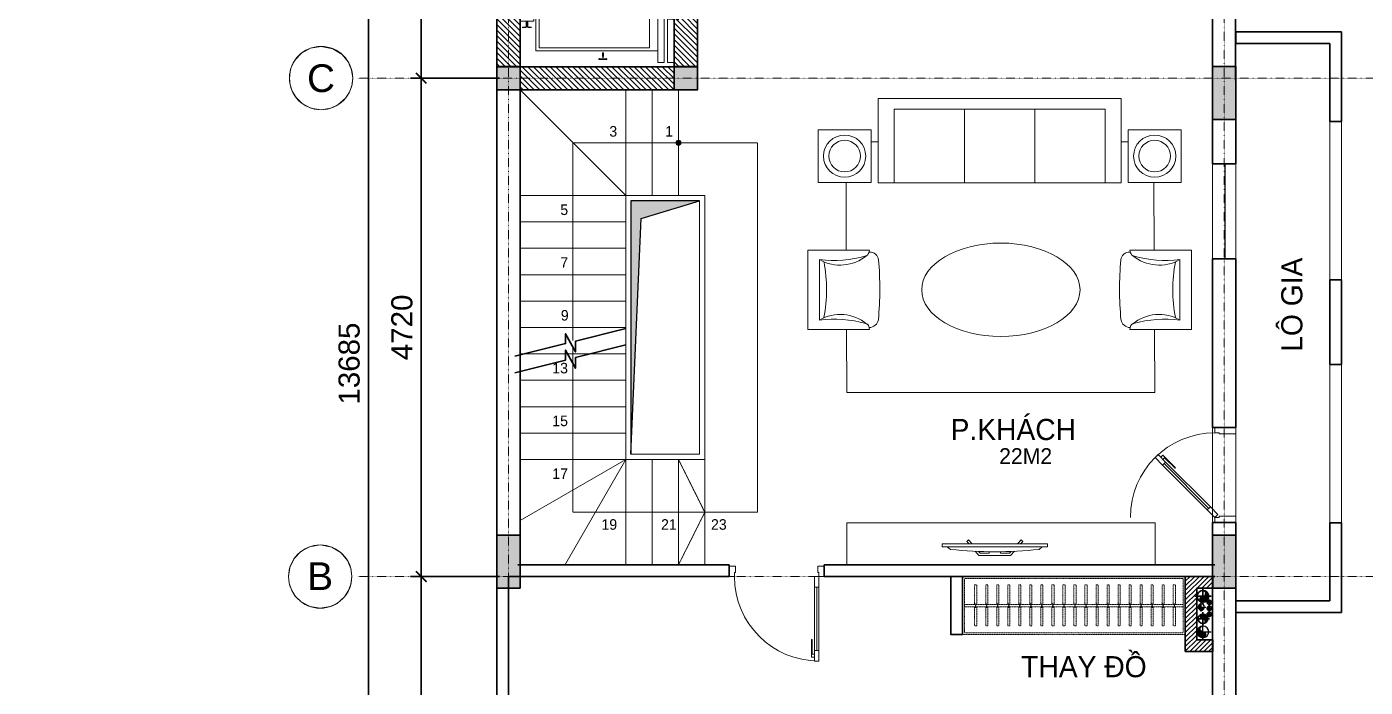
# Model space of a CAD drawing. Header units: millimetres. Extents: x -127141 to 682685, y -1234500 to 49778.
# Drawn here: x 241244 to 253923, y -274408 to -268152 of the extents above; entities that cross this region are included whole.
import ezdxf
from ezdxf.enums import TextEntityAlignment as Align

# ---------------------------------------------------------------- set-up
doc = ezdxf.new("R2010")
doc.units = ezdxf.units.MM
doc.header["$MEASUREMENT"] = 0
doc.set_wipeout_variables(frame=1)
for name, pattern in [('$AUDIT_BAD_LTYPE2', [0]), ('CENTER2', [1.125, 0.75, -0.125, 0.125, -0.125]), ('CONTINOUS', [0]), ('DASHDOT', [1, 0.5, -0.25, 0, -0.25]), ('DIVIDEX22', [1.25, 0.625, -0.25, 0, -0.125, 0, -0.25]), ('HIDDEN2', [0.1875, 0.125, -0.0625]), ('PHANTOM2', [1.25, 0.625, -0.125, 0.125, -0.125, 0.125, -0.125]), ('PHANTOM3', [1.5, 0.625, -0.125, 0.125, -0.125, 0.125, -0.125, 0.125, -0.125]), ('X-5M-G-MB PHONGNGU$0$HIDDEN2', [0.1875, 0.125, -0.0625])]:
    doc.linetypes.add(name, pattern=pattern)
for name, color, linetype, lineweight in [('-CONCRETE', 1, 'Continuous', 35), ('-DOOR', 137, 'Continuous', 9), ('-FURNITURE', 46, 'Continuous', 9), ('-HATCH', 8, 'Continuous', 5), ('-KH', 143, 'Continuous', 13), ('-LINE1', 7, 'Continuous', 18), ('-LINE2', 252, 'Continuous', 9), ('-TEXT', 7, 'Continuous', 15), ('-WALL', 4, 'Continuous', 35), ('A-COT VACH', 2, 'Continuous', 35), ('A-DIM', 251, 'Continuous', 15), ('A-HATCH', 251, 'Continuous', 5), ('A-KY HIEU', 34, 'Continuous', 20), ('A-NET THAY', 125, 'Continuous', 18), ('A-TRUC', 251, 'DASHDOT', 5), ('A-TUONG', 7, 'Continuous', 35), ('N1.1-CN', 4, 'CONTINOUS', 35), ('N1.3-TN', 6, 'CENTER2', 35), ('N1.4-TP', 4, 'PHANTOM2', 35), ('N1.5-TH', 2, 'PHANTOM3', 30), ('N1.6-NM', 3, 'DIVIDEX22', 30), ('N4--1-OTHER1', 143, 'CONTINOUS', 15), ('N4-OTHER1', 143, 'CONTINOUS', 15), ('TEXT25', 2, 'Continuous', 13)]:
    doc.layers.add(name, color=color, linetype=linetype, lineweight=lineweight)
doc.layers.add('12. NET DIM', color=252, linetype='Continuous')
doc.layers.add('LUOI GIONG', color=160, linetype='Continuous', plot=False)
doc.styles.add('A1-arial', font='arial.ttf', dxfattribs={"width": 0.8})
doc.styles.get("Standard").update_dxf_attribs({"font": 'arial.ttf'})
doc.styles.add('SVN_AVO_thuong', font='')
doc.styles.add('T1', font='', dxfattribs={"height": 200})
doc.styles.add('vnavanth', font='', dxfattribs={"width": 0.8})
doc.styles.get('SVN_AVO_thuong').set_extended_font_data('SVN-Avo')
doc.styles.get('T1').set_extended_font_data('VNgeometric Light')
doc.styles.get('vnavanth').set_extended_font_data('.VnAvantH')
doc.dimstyles.new('DIM_LAYOUT A2-A3', dxfattribs={"dimscale": 0, "dimtxt": 2, "dimasz": 1, "dimexe": 1, "dimexo": 0, "dimgap": 0.8, "dimtad": 1, "dimdec": 0, "dimlfac": -1, "dimzin": 0, "dimdsep": 46, "dimtxsty": 'Standard', "dimblk": 'ARCHTICK', "dimcen": 1, "dimdle": 1, "dimclrd": 256, "dimclre": 256, "dimclrt": 7, "dimadec": 0, "dimazin": 0, "dimtfac": 1, "dimtdec": 0, "dimtix": 1, "dimtofl": 0, "dimtmove": 2, "dimatfit": 3, "dimldrblk": 'ARCHTICK', "dimfxl": 1, "dimtfill": 1, "dimtolj": 1, "dimtzin": 0, "dimarcsym": 0})

# ---------------------------------------------------------------- blocks, each defined once
blk = doc.blocks.new('*U1321')
at = {"linetype": 'X-5M-G-MB PHONGNGU$0$HIDDEN2'}
for points in [[(0, 600), (0, 0), (2300, 0), (2300, 600)], [(2280, 580), (2280, 20), (20, 20), (20, 580)], [(2280, 287), (2280, 313), (20, 313), (20, 287)], [(114, 319), (109, 319), (109, 280), (114, 280)], [(228, 319), (223, 319), (223, 280), (228, 280)], [(342, 319), (337, 319), (337, 280), (342, 280)], [(456, 319), (451, 319), (451, 280), (456, 280)], [(570, 319), (565, 319), (565, 280), (570, 280)], [(684, 319), (679, 319), (679, 280), (684, 280)], [(798, 319), (793, 319), (793, 280), (798, 280)], [(912, 319), (907, 319), (907, 280), (912, 280)], [(1026, 319), (1021, 319), (1021, 280), (1026, 280)], [(1140, 319), (1135, 319), (1135, 280), (1140, 280)], [(1254, 319), (1249, 319), (1249, 280), (1254, 280)], [(1368, 319), (1363, 319), (1363, 280), (1368, 280)], [(1482, 319), (1477, 319), (1477, 280), (1482, 280)], [(1596, 319), (1591, 319), (1591, 280), (1596, 280)], [(1710, 319), (1705, 319), (1705, 280), (1710, 280)], [(1824, 319), (1819, 319), (1819, 280), (1824, 280)], [(1938, 319), (1933, 319), (1933, 280), (1938, 280)], [(2052, 319), (2047, 319), (2047, 280), (2052, 280)], [(2166, 319), (2161, 319), (2161, 280), (2166, 280)]]:
    blk.add_lwpolyline(points, close=True, dxfattribs=at)
for points in [[(122, 313), (122, 515), (100, 515), (100, 313)], [(236, 313), (236, 515), (214, 515), (214, 313)], [(350, 313), (350, 515), (328, 515), (328, 313)], [(464, 313), (464, 515), (442, 515), (442, 313)], [(578, 313), (578, 515), (556, 515), (556, 313)], [(692, 313), (692, 515), (670, 515), (670, 313)], [(806, 313), (806, 515), (784, 515), (784, 313)], [(920, 313), (920, 515), (898, 515), (898, 313)], [(1034, 313), (1034, 515), (1012, 515), (1012, 313)], [(1148, 313), (1148, 515), (1126, 515), (1126, 313)], [(1262, 313), (1262, 515), (1240, 515), (1240, 313)], [(1376, 313), (1376, 515), (1354, 515), (1354, 313)], [(1490, 313), (1490, 515), (1468, 515), (1468, 313)], [(1604, 313), (1604, 515), (1582, 515), (1582, 313)], [(1718, 313), (1718, 515), (1696, 515), (1696, 313)], [(1832, 313), (1832, 515), (1810, 515), (1810, 313)], [(1946, 313), (1946, 515), (1924, 515), (1924, 313)], [(2060, 313), (2060, 515), (2038, 515), (2038, 313)], [(2174, 313), (2174, 515), (2152, 515), (2152, 313)], [(100, 287), (100, 92), (122, 92), (122, 287)], [(214, 287), (214, 92), (236, 92), (236, 287)], [(328, 287), (328, 92), (350, 92), (350, 287)], [(442, 287), (442, 92), (464, 92), (464, 287)], [(556, 287), (556, 92), (578, 92), (578, 287)], [(670, 287), (670, 92), (692, 92), (692, 287)], [(784, 287), (784, 92), (806, 92), (806, 287)], [(898, 287), (898, 92), (920, 92), (920, 287)], [(1012, 287), (1012, 92), (1034, 92), (1034, 287)], [(1126, 287), (1126, 92), (1148, 92), (1148, 287)], [(1240, 287), (1240, 92), (1262, 92), (1262, 287)], [(1354, 287), (1354, 92), (1376, 92), (1376, 287)], [(1468, 287), (1468, 92), (1490, 92), (1490, 287)], [(1582, 287), (1582, 92), (1604, 92), (1604, 287)], [(1696, 287), (1696, 92), (1718, 92), (1718, 287)], [(1810, 287), (1810, 92), (1832, 92), (1832, 287)], [(1924, 287), (1924, 92), (1946, 92), (1946, 287)], [(2038, 287), (2038, 92), (2060, 92), (2060, 287)], [(2152, 287), (2152, 92), (2174, 92), (2174, 287)]]:
    blk.add_lwpolyline(points, dxfattribs=at)
blk = doc.blocks.new('X-5M-DH-2-CORE$0$A$C75E80C28')
at = {"layer": '-LINE2', "linetype": 'Continuous', "ltscale": 2}
for p, q in [((-557, -112), (-560, -112)), ((-510, -22), (-510, -51)), ((-507, -22), (-510, -22)), ((-510, -109), (-510, -79)), ((-507, -22), (-507, -51)), ((-507, -109), (-507, -79)), ((-456, -57), (-501, -57)), ((-456, -60), (-501, -60)), ((-456, -70), (-501, -70)), ((-456, -73), (-501, -73)), ((-453, -63), (-453, -67)), ((-450, -63), (-450, -67)), ((450, -63), (450, -67)), ((453, -63), (453, -67)), ((456, -57), (501, -57)), ((456, -60), (501, -60)), ((456, -70), (501, -70)), ((456, -73), (501, -73)), ((457, -112), (460, -112)), ((507, -22), (510, -22)), ((507, -22), (507, -51)), ((507, -109), (507, -79)), ((510, -22), (510, -51)), ((510, -109), (510, -79)), ((-731, -149), (731, -149)), ((-731, -1305), (-731, -149)), ((-700, -179), (700, -179)), ((-700, -1225), (-700, -179)), ((700, -1225), (700, -179)), ((731, -1305), (731, -149)), ((-700, -1225), (-400, -1225)), ((-400, -1305), (-400, -1225)), ((700, -1225), (400, -1225)), ((400, -1305), (400, -1225)), ((840, -1305), (-840, -1305)), ((-840, -1365), (-840, -1305)), ((840, -1365), (-840, -1365)), ((425, -1309), (-425, -1309)), ((-425, -1343), (-425, -1309)), ((425, -1343), (-425, -1343)), ((0, -1309), (0, -1343)), ((425, -1343), (425, -1309)), ((840, -1365), (840, -1305)), ((840, -1395), (-840, -1395)), ((-840, -1395), (-840, -1455)), ((-840, -1455), (-435, -1455)), ((-435, -1450), (-435, -1460)), ((-435, -1450), (-400, -1450)), ((-435, -1460), (-425, -1460)), ((-435, -1490), (-435, -1500)), ((-435, -1490), (-425, -1490)), ((-435, -1500), (-400, -1500)), ((-433, -1452), (-433, -1458)), ((-433, -1452), (-402, -1452)), ((-433, -1458), (-425, -1458)), ((-433, -1492), (-433, -1498)), ((-433, -1492), (-425, -1492)), ((-433, -1498), (-402, -1498)), ((430, -1406), (-430, -1406)), ((-430, -1406), (-430, -1446)), ((430, -1446), (-430, -1446)), ((-425, -1458), (-425, -1460)), ((-425, -1490), (-425, -1492)), ((-402, -1452), (-402, -1498)), ((400, -1450), (-400, -1450)), ((-400, -1450), (-400, -1500)), ((0, -1406), (0, -1446)), ((400, -1450), (400, -1500)), ((435, -1450), (400, -1450)), ((435, -1500), (400, -1500)), ((402, -1452), (402, -1498)), ((433, -1452), (402, -1452)), ((433, -1498), (402, -1498)), ((433, -1458), (425, -1458)), ((425, -1458), (425, -1460)), ((435, -1460), (425, -1460)), ((425, -1490), (425, -1492)), ((435, -1490), (425, -1490)), ((433, -1492), (425, -1492)), ((430, -1406), (430, -1446)), ((433, -1452), (433, -1458)), ((433, -1492), (433, -1498)), ((435, -1450), (435, -1460)), ((840, -1455), (435, -1455)), ((435, -1490), (435, -1500)), ((840, -1395), (840, -1455))]:
    blk.add_line(p, q, dxfattribs=at)
for points in [[(-450, 0), (-450, -130), (450, -130), (450, 0)], [(-200, -29), (200, -29), (200, -101), (-200, -101)], [(-36, -584), (36, -584), (36, -984), (-36, -984)]]:
    blk.add_lwpolyline(points, close=True, dxfattribs=at)
for points in [[(-780, -789), (-751, -789, 0.414214), (-750, -788), (-750, -784), (-750, -780, 0.414214), (-751, -779), (-780, -779, -0.256978), (-784, -782), (-798, -782, -0.414214), (-801, -779), (-804, -749, 0.414214), (-807, -746), (-812, -746), (-812, -784), (-812, -821), (-807, -821, 0.414214), (-804, -818), (-801, -789, -0.414214), (-798, -786), (-784, -786, -0.256978), (-780, -789)], [(780, -789), (751, -789, -0.414214), (750, -788), (750, -784), (750, -780, -0.414214), (751, -779), (780, -779, 0.256978), (784, -782), (798, -782, 0.414214), (801, -779), (804, -749, -0.414214), (807, -746), (812, -746), (812, -784), (812, -821), (807, -821, -0.414214), (804, -818), (801, -789, 0.414214), (798, -786), (784, -786, 0.256978), (780, -789)]]:
    blk.add_lwpolyline(points, format="xyb", dxfattribs=at)
for centre, radius, start, end in [((-501, -51), 9.4, 180, 270), ((-501, -79), 9.4, 90, 180), ((-501, -51), 6.2, 180, 270), ((-501, -79), 6.2, 90, 180), ((-456, -63), 6.2, 0, 90), ((-456, -63), 3, 0, 90), ((-456, -67), 6.2, 270, 0), ((-456, -67), 3, 270, 0), ((456, -63), 6.2, 90, 180), ((456, -67), 6.2, 180, 270), ((456, -63), 3, 90, 180), ((456, -67), 3, 180, 270), ((501, -51), 6.2, 270, 0), ((501, -51), 9.4, 270, 0), ((501, -79), 9.4, 0, 90), ((501, -79), 6.2, 0, 90)]:
    blk.add_arc(centre, radius, start, end, dxfattribs=at)
blk = doc.blocks.new('A$C5C575821')
at = {"layer": '-CONCRETE'}
h = blk.add_hatch(color=256, dxfattribs=at)
h.dxf.hatch_style = 1
h.paths.add_polyline_path([(0, 220), (0, 0), (220, 0), (220, 220)])
blk.add_lwpolyline([(0, 0), (220, 0), (220, 220), (0, 220)], close=True, dxfattribs=at)
blk = doc.blocks.new('A$C3F71457E')
at = {"layer": 'A-HATCH'}
h = blk.add_hatch(dxfattribs=at)
h.set_pattern_fill('ANSI31', color=256, scale=300)
h.paths.add_polyline_path([(200, 380), (-20, 380), (-20, -98), (18, -98), (18, -67), (12, -67), (12, -75), (10, -75), (10, -65), (20, -65), (20, -100), (200, -100)])
h.paths.add_polyline_path([(-20, 600), (-1480, 600), (-1480, 380), (-20, 380)])
h.paths.add_polyline_path([(-1480, 380), (-1700, 380), (-1700, -1380), (-1480, -1380)])
h.paths.add_polyline_path([(-20, -1380), (-1480, -1380), (-1480, -1600), (-20, -1600)])
h.paths.add_polyline_path([(200, -900), (20, -900), (20, -935), (10, -935), (10, -925), (12, -925), (12, -933), (18, -933), (18, -902), (-20, -902), (-20, -1380), (-20, -1380), (200, -1380)])
at = {"layer": '-CONCRETE'}
blk.add_lwpolyline([(-20, -100), (-20, 380), (-1480, 380), (-1480, -1380), (-20, -1380), (-20, -900), (200, -900), (200, -1600), (-1700, -1600), (-1700, 600), (200, 600), (200, -100), (-20, -100)], dxfattribs=at)
at = {"layer": '-LINE1'}
blk.add_line((-20, -900), (-20, -100), dxfattribs=at)
at = {"layer": '-WALL'}
for p in [(-1700, 380), (-20, 380), (-1700, -1600), (-20, -1600)]:
    blk.add_blockref('A$C5C575821', p, dxfattribs=at)
at = {"color": 2, "rotation": 90}
blk.add_blockref('X-5M-DH-2-CORE$0$A$C75E80C28', (-1480, -500), dxfattribs=at)
blk = doc.blocks.new('*U67')
at = {"linetype": '$AUDIT_BAD_LTYPE2'}
for p, q in [((70, 100), (70, 700)), ((90, 700), (90, 100))]:
    blk.add_line(p, q, dxfattribs=at)
for points in [[(50, 700), (90, 700), (90, 800), (50, 800), (50, 700)], [(50, 703), (50, 100)], [(50, 100), (90, 100), (90, 0), (50, 0), (50, 100)]]:
    blk.add_lwpolyline(points)
for points in [[(118, 595), (118, 764), (90, 764), (90, 736), (113, 736), (113, 595)], [(0, 0), (50, 0), (50, -40), (60, -40), (60, -100), (0, -100)], [(900, 0), (850, 0), (850, -40), (840, -40), (840, -100), (900, -100)]]:
    blk.add_lwpolyline(points, close=True)
at = {"linetype": '$AUDIT_BAD_LTYPE2', "ltscale": 0.3}
blk.add_arc((50, 0), 800, 0, 90, dxfattribs=at)
blk = doc.blocks.new('XR.MB.LM123$0$tvi 1')
blk.add_lwpolyline([(29, 0), (29, -1000), (0, -1000), (0, 0)], close=True)
for points in [[(29, -50), (52, -81)], [(-24, -236), (-39, -252)], [(0, -285), (-39, -252)], [(0, -256), (-24, -236)], [(70, -315), (111, -350), (111, -650), (70, -685)], [(89, -446), (89, -360), (71, -345)], [(89, -446), (73, -446)], [(89, -554), (89, -640), (71, -655)], [(89, -554), (73, -554)], [(0, -715), (-39, -748)], [(-24, -764), (-39, -748)], [(0, -744), (-24, -764)], [(29, -950), (52, -919)]]:
    blk.add_lwpolyline(points)
blk.add_arc((-4025, -500), 4099, 354.1311, 5.8689)
blk = doc.blocks.new('ghe11asdsdsdsd')
at = {"layer": '-FURNITURE', "ltscale": 5}
for p, q in [((-454, 642), (-454, -60)), ((447, 643), (445, -59)), ((339, 75), (-348, 74)), ((445, -59), (-454, -60))]:
    blk.add_line(p, q, dxfattribs=at)
for centre, radius, start, end in [((-557, 172), 481, 73.628, 77.6744), ((-330, 640), 103, 97.7909, 180.472), ((-435, 586), 50, 17.2905, 73.628), ((-753, 311), 469, 329.603, 39.8271), ((14, -3057), 3816, 85.1505, 95.3732), ((745, 311), 469, 140.0382, 210.2652), ((322, 644), 103, 359.5522, 82.2333), ((428, 586), 50, 106.2084, 162.5459), ((548, 172), 481, 102.162, 106.2084), ((-1717, 235), 1379, 353.2677, 15.3477), ((1709, 233), 1379, 164.5193, 186.6002), ((-1, -1576), 1730, 79.6029, 100.5814)]:
    blk.add_arc(centre, radius, start, end, dxfattribs=at)
blk = doc.blocks.new('GHE600')
at = {"layer": '-FURNITURE'}
for p, q in [((269950, 8710), (270650, 8710)), ((269950, 8043), (270650, 8043))]:
    blk.add_line(p, q, dxfattribs=at)
for points in [[(270146, 9595), (270146, 10095), (270646, 10095), (270646, 9595)], [(269850, 9526), (270650, 9526), (270650, 7226), (269850, 7226)], [(269950, 9376), (270650, 9376), (270650, 7376), (269950, 7376)], [(270146, 7158), (270146, 6658), (270646, 6658), (270646, 7158)]]:
    blk.add_lwpolyline(points, close=True, dxfattribs=at)
at = {"layer": '-FURNITURE', "elevation": 0}
for points in [[(271287, 9830), (270646, 9832)], [(272038, 6909), (272634, 6908), (272634, 9823), (272038, 9826)], [(270262, 9595), (270262, 9526)], [(270262, 7226), (270262, 7158)], [(270646, 6917), (271287, 6913)]]:
    blk.add_lwpolyline(points, dxfattribs=at)
at = {"layer": '-FURNITURE'}
for centre, radius in [((270396, 9845), 200), ((270396, 9845), 150), ((270396, 6908), 200), ((270396, 6908), 150)]:
    blk.add_circle(centre, radius, dxfattribs=at)
at = {"layer": '-FURNITURE', "extrusion": (0, 0, -1)}
blk.add_ellipse((271662, 8365), major_axis=(0, 750), ratio=0.589994, dxfattribs=at)
at = {"layer": '-FURNITURE', "yscale": 0.83397927038413, "zscale": 0.83397927038413}
for p, xscale, rotation in [((271659, 10145, 0), 0.83397927038413, 179.9447021404026), ((271659, 6608, 0), -0.83397927038413, 0.0552978595973772)]:
    blk.add_blockref('ghe11asdsdsdsd', p, dxfattribs=dict(at, xscale=xscale, rotation=rotation))
blk = doc.blocks.new('*U77')
at = {"linetype": '$AUDIT_BAD_LTYPE2'}
for p, q in [((135, 57), (559, 481)), ((573, 467), (149, 42))]:
    blk.add_line(p, q, dxfattribs=at)
for points in [[(519, 372), (639, 492), (619, 512), (599, 492), (615, 476), (515, 376)], [(0, 0), (50, 0), (50, -40), (60, -40), (60, -199), (0, -199)], [(900, 0), (850, 0), (850, -40), (840, -40), (840, -199), (900, -199)]]:
    blk.add_lwpolyline(points, close=True)
for points in [[(545, 495), (573, 467), (644, 537), (616, 566), (545, 495)], [(547, 497), (121, 71)], [(121, 71), (149, 42), (78, -28), (50, 0), (121, 71)]]:
    blk.add_lwpolyline(points)
at = {"linetype": '$AUDIT_BAD_LTYPE2', "ltscale": 0.3}
blk.add_arc((50, 0), 800, 0, 90, dxfattribs=at)
blk = doc.blocks.new('A$C18251349')
at = {"layer": '-LINE1'}
for points in [[(890, 4650), (1000, 4650), (1000, 3150), (890, 3150)], [(1000, 2350), (890, 2350), (890, 850), (1000, 850)]]:
    blk.add_lwpolyline(points, close=True, dxfattribs=at)
at = {"layer": '-WALL'}
for p, q in [((0, 5500), (1000, 5500)), ((0, 5500), (0, 5390)), ((1000, 4650), (1000, 5500)), ((0, 5390), (890, 5390)), ((890, 4650), (890, 5390)), ((890, 4650), (1000, 4650)), ((1000, 4650), (900, 4650)), ((890, 3150), (1000, 3150)), ((890, 3150), (890, 2350)), ((1000, 3150), (1000, 2350)), ((890, 2350), (1000, 2350)), ((890, 850), (1000, 850)), ((890, 850), (890, 110)), ((1000, 850), (1000, 0)), ((890, 110), (0, 110)), ((0, 110), (0, 0)), ((0, 0), (1000, 0))]:
    blk.add_line(p, q, dxfattribs=at)
blk = doc.blocks.new('_ArchTick')
at = {"color": 0, "linetype": 'ByBlock', "const_width": 0.15}
blk.add_lwpolyline([(-0.5, -0.5), (0.5, 0.5)], dxfattribs=at)
blk = doc.blocks.new('*D2489')
at = {"layer": 'A-DIM', "lineweight": -2, "transparency": 16777216}
for p, q in [((1998, 17774), (1157, 17774)), ((1257, 13644), (1257, 17874)), ((1998, 13744), (1157, 13744))]:
    blk.add_line(p, q, dxfattribs=at)
at = {"layer": 'Defpoints', "color": 0, "transparency": 16777216}
for p in [(1257, 17774), (1998, 17774, 0), (1998, 13744, 0)]:
    blk.add_point(p, dxfattribs=at)
at = {"layer": 'A-DIM', "lineweight": -2, "transparency": 16777216, "xscale": 100, "yscale": 100, "zscale": 100}
for p, rotation in [((1257, 17774), 90), ((1257, 13744), 270)]:
    blk.add_blockref('_ArchTick', p, dxfattribs=dict(at, rotation=rotation))
at = {"layer": 'A-DIM', "color": 7, "transparency": 16777216, "insert": (1075, 15759), "char_height": 200, "attachment_point": 5, "rotation": 90, "bg_fill": 3, "box_fill_scale": 1.25, "bg_fill_color": 256, "bg_fill_true_color": 13158600, "bg_fill_transparency": 0}
blk.add_mtext('\\A1;4030', dxfattribs=at)
blk = doc.blocks.new('*D2494')
at = {"layer": 'A-DIM', "lineweight": -2, "transparency": 16777216}
for p, q in [((1998, 9024), (1158, 9024)), ((1258, 4209), (1258, 9124)), ((1974, 4309), (1158, 4309))]:
    blk.add_line(p, q, dxfattribs=at)
at = {"layer": 'Defpoints', "color": 0, "transparency": 16777216}
for p in [(1258, 9024), (1998, 9024, 0), (1974, 4309, 0)]:
    blk.add_point(p, dxfattribs=at)
at = {"layer": 'A-DIM', "lineweight": -2, "transparency": 16777216, "xscale": 100, "yscale": 100, "zscale": 100}
for p, rotation in [((1258, 9024), 90), ((1258, 4309), 270)]:
    blk.add_blockref('_ArchTick', p, dxfattribs=dict(at, rotation=rotation))
at = {"layer": 'A-DIM', "color": 7, "transparency": 16777216, "insert": (1076, 6666), "char_height": 200, "attachment_point": 5, "rotation": 90, "bg_fill": 3, "box_fill_scale": 1.25, "bg_fill_color": 256, "bg_fill_true_color": 13158600, "bg_fill_transparency": 0}
blk.add_mtext('\\A1;4715', dxfattribs=at)
blk = doc.blocks.new('*D2495')
at = {"layer": 'A-DIM', "lineweight": -2, "transparency": 16777216}
for p, q in [((1257, 8924), (1257, 13844)), ((1998, 13744), (1157, 13744)), ((1998, 9024), (1157, 9024))]:
    blk.add_line(p, q, dxfattribs=at)
at = {"layer": 'Defpoints', "color": 0, "transparency": 16777216}
for p in [(1257, 13744), (1998, 13744, 0), (1998, 9024, 0)]:
    blk.add_point(p, dxfattribs=at)
at = {"layer": 'A-DIM', "lineweight": -2, "transparency": 16777216, "xscale": 100, "yscale": 100, "zscale": 100}
for p, rotation in [((1257, 13744), 90), ((1257, 9024), 270)]:
    blk.add_blockref('_ArchTick', p, dxfattribs=dict(at, rotation=rotation))
at = {"layer": 'A-DIM', "color": 7, "transparency": 16777216, "insert": (1075, 11384), "char_height": 200, "attachment_point": 5, "rotation": 90, "bg_fill": 3, "box_fill_scale": 1.25, "bg_fill_color": 256, "bg_fill_true_color": 13158600, "bg_fill_transparency": 0}
blk.add_mtext('\\A1;4720', dxfattribs=at)
blk = doc.blocks.new('*D2501')
at = {"layer": 'A-DIM', "lineweight": -2, "transparency": 16777216}
for p, q in [((1977, 17884), (658, 17884)), ((758, 17984), (758, 4099)), ((1977, 4199), (658, 4199))]:
    blk.add_line(p, q, dxfattribs=at)
at = {"layer": 'Defpoints', "color": 0, "transparency": 16777216}
for p in [(1977, 17884, 0), (758, 4199), (1977, 4199, 0)]:
    blk.add_point(p, dxfattribs=at)
at = {"layer": 'A-DIM', "lineweight": -2, "transparency": 16777216, "xscale": 100, "yscale": 100, "zscale": 100}
for p, rotation in [((758, 17884), 90), ((758, 4199), 270)]:
    blk.add_blockref('_ArchTick', p, dxfattribs=dict(at, rotation=rotation))
at = {"layer": 'A-DIM', "color": 7, "transparency": 16777216, "insert": (575, 11041), "char_height": 200, "attachment_point": 5, "rotation": 90, "bg_fill": 3, "box_fill_scale": 1.25, "bg_fill_color": 256, "bg_fill_true_color": 13158600, "bg_fill_transparency": 0}
blk.add_mtext('\\A1;13685', dxfattribs=at)
blk = doc.blocks.new('Tag - Metric')
blk.add_lwpolyline([(0, 3.44), (-1.1, 3.26), (-2.06, 2.76), (-2.71, 2.12), (-3.13, 1.43), (-3.37, 0.73), (-3.44, 0), (-3.3, -0.99), (-2.83, -1.96), (-2.11, -2.72), (-1.16, -3.24), (0, -3.44), (1.28, -3.19), (2.29, -2.57), (2.96, -1.75), (3.33, -0.88), (3.44, 0), (3.34, 0.84), (3.08, 1.53), (2.65, 2.2), (1.84, 2.91), (1.07, 3.27), (0, 3.44)], close=True)
blk.add_circle((0, 0), 3.44)
at = {"style": 'A1-arial', "flags": 8}
blk.add_attdef('1', text='', height=3, dxfattribs=at).set_placement((0, 0), align=Align.MIDDLE_CENTER)
blk = doc.blocks.new('cot 220')
at = {"layer": 'A-COT VACH'}
h = blk.add_hatch(color=251, dxfattribs=at)
h.dxf.hatch_style = 1
h.paths.add_polyline_path([(110, 110), (-110, 110), (-110, -110), (110, -110)])
blk.add_lwpolyline([(-110, -110), (110, -110), (110, 110), (-110, 110)], close=True, dxfattribs=at)
blk = doc.blocks.new('N-ONGDUNG')
at = {"layer": 'N4-OTHER1', "ltscale": 10}
h = blk.add_hatch(dxfattribs=at)
h.set_pattern_fill('ANSI31', color=256, scale=36, angle=-90, style=0)
h.set_pattern_definition([(315, (39548.85, 159241.4585), (3.18198052, 3.18198052), [])])
h.paths.add_polyline_path([(0, 45, -0.414214), (45, 0), (0, 0)])
h.paths.add_polyline_path([(-45, 0, -0.414214), (0, 45), (0, 0, 1)])
h.paths.add_polyline_path([(0, 0), (45, 0, -1)])
at = {"linetype": 'Continuous', "ltscale": 10}
for p, q in [((63, 0), (-63, 0)), ((0, 63), (0, -63))]:
    blk.add_line(p, q, dxfattribs=at)
blk.add_circle((0, 0), 45, dxfattribs=at)
for centre, start, end in [((-23, 0), 0, 180), ((23, 0), 180, 0)]:
    blk.add_arc(centre, 22.5, start, end, dxfattribs=at)
blk = doc.blocks.new('A$C842e9b4b')
at = {"layer": 'A-HATCH'}
h = blk.add_hatch(dxfattribs=at)
h.set_pattern_fill('ANSI31', color=256, scale=250, angle=180)
h.set_pattern_definition([(225, (574055.09, -623188), (22.0970869, -22.0970869), [])])
h.paths.add_polyline_path([(600, 260), (710, 260), (710, 0), (0, 0), (0, 260), (110, 260), (110, 110), (600, 110)])
at = {"layer": 'A-NET THAY'}
blk.add_line((600, 260), (110, 260, 0), dxfattribs=at)
at = {"layer": 'A-TUONG', "elevation": 0}
blk.add_lwpolyline([(600, 260), (710, 260), (710, 0), (0, 0), (0, 260), (110, 260), (110, 260), (110, 110), (600, 110), (600, 260)], dxfattribs=at)
at = {"layer": 'N4--1-OTHER1', "color": 1}
blk.add_lwpolyline([(110, 110), (110, 260), (600, 260), (600, 110)], close=True, dxfattribs=at)
at = {"layer": 'N1.1-CN', "xscale": 0.4444444444444445, "yscale": 0.4444444444444445, "zscale": 0.4444444444444445, "rotation": 180}
for p in [(352, 228), (408, 228), (464, 228)]:
    blk.add_blockref('N-ONGDUNG', p, dxfattribs=at)
at = {"layer": 'N1.3-TN'}
blk.add_blockref('N-ONGDUNG', (309, 168), dxfattribs=at)
at = {"layer": 'N1.4-TP', "xscale": -1.222222222222222, "yscale": 1.222222222222222, "zscale": 1.222222222222222}
blk.add_blockref('N-ONGDUNG', (522, 168), dxfattribs=at)
at = {"layer": 'N1.5-TH', "xscale": 0.6666666666666666, "yscale": 0.6666666666666666, "zscale": 0.6666666666666666, "rotation": 180}
blk.add_blockref('N-ONGDUNG', (420, 152), dxfattribs=at)
at = {"layer": 'N1.6-NM', "xscale": 1.222222222222222, "yscale": 1.222222222222222, "zscale": 1.222222222222222, "rotation": 180}
blk.add_blockref('N-ONGDUNG', (185, 168), dxfattribs=at)
blk = doc.blocks.new('A$C435fd1c9')
at = {"layer": 'A-COT VACH'}
h = blk.add_hatch(color=251, dxfattribs=at)
h.dxf.hatch_style = 1
h.paths.add_polyline_path([(8754, 13353.6), (8974, 13353.6), (8974, 13853.6), (8754, 13853.6)])
h = blk.add_hatch(color=251, dxfattribs=at)
h.dxf.hatch_style = 1
h.paths.add_polyline_path([(8754, 8914.6), (8974, 8914.6), (8974, 9414.6), (8754, 9414.6)])
at = {"layer": 'A-COT VACH', "elevation": 0}
for points in [[(8974, 13353.6), (8754, 13353.6), (8754, 13853.6), (8974, 13853.6)], [(8974, 8914.6), (8754, 8914.6), (8754, 9414.6), (8974, 9414.6)]]:
    blk.add_lwpolyline(points, close=True, dxfattribs=at)
at = {"layer": 'A-TRUC', "ltscale": 3, "elevation": 0}
for points in [[(2083.9, 20484.1), (2083.9, 867.1)], [(8863.9, 20484.1), (8863.9, 867.1)]]:
    blk.add_lwpolyline(points, dxfattribs=at)
at = {"layer": 'A-COT VACH'}
blk.add_blockref('cot 220', (3763.9, 13743.6, 0), dxfattribs=at)
at = {"layer": 'A-DIM'}
for base, p1, p2, picture, middle in [((1257.4, 17773.6, 0), (1997.8, 13743.6, 0), (1997.8, 17773.6), '*D2489', (1075.3, 15758.6, 0)), ((1257.6, 9023.6, 0), (1974, 4308.7, 0), (1997.8, 9023.6, 0), '*D2494', (1075.5, 6666.1, 0))]:
    dim = blk.add_linear_dim(base=base, p1=p1, p2=p2, angle=270, dimstyle='DIM_LAYOUT A2-A3', override={"dimscale": 100}, dxfattribs=at)
    dim.commit()
    dim.dimension.update_dxf_attribs({"geometry": picture, "text_midpoint": middle})
dim = blk.add_linear_dim(base=(1257.4, 13743.6, 0), p1=(1997.8, 9023.6, 0), p2=(1997.8, 13743.6, 0), angle=270, dimstyle='DIM_LAYOUT A2-A3', override={"dimscale": 100}, dxfattribs=at)
dim.commit()
dim.dimension.update_dxf_attribs({"geometry": '*D2495', "text_midpoint": (1075.3, 11383.6, 0)})
dim = blk.add_linear_dim(base=(757.6, 4198.7, 0), p1=(1976.6, 17883.6, 0), p2=(1976.8, 4198.7, 0), angle=90, dimstyle='DIM_LAYOUT A2-A3', override={"dimscale": 100}, dxfattribs=at)
dim.commit()
dim.dimension.update_dxf_attribs({"geometry": '*D2501', "text_midpoint": (575.4, 11041.1, 0)})
at = {"layer": 'A-COT VACH'}
h = blk.add_hatch(color=251, dxfattribs=at)
h.dxf.hatch_style = 1
h.paths.add_polyline_path([(1973.9, 8914.5), (2193.9, 8914.5), (2193.9, 9414.5), (1973.9, 9414.5)])
at = {"layer": 'A-COT VACH', "elevation": 0}
blk.add_lwpolyline([(2193.9, 8914.5), (1973.9, 8914.5), (1973.9, 9414.5), (2193.9, 9414.5)], close=True, dxfattribs=at)
at = {"layer": 'A-COT VACH', "xscale": -1}
blk.add_blockref('cot 220', (2083.9, 13743.6, 0), dxfattribs=at)
at = {"layer": 'A-KY HIEU'}
ref = blk.add_blockref('Tag - Metric', (308, 13745.4, 0), dxfattribs=dict(at, xscale=-87.13796474971016, yscale=87.13796474971016, zscale=87.13796474971016, rotation=180))
ref.add_attrib('DETAIL#', 'C', dxfattribs={"layer": '0', "height": 262.5, "style": 'A1-arial'}).set_placement((308, 13744.3, 0), align=Align.MIDDLE_CENTER)
ref = blk.add_blockref('Tag - Metric', (300, 9023.6, 0), dxfattribs=dict(at, xscale=-87.13796474971016, yscale=87.13796474971016, zscale=87.13796474971016, rotation=180))
ref.add_attrib('DETAIL#', 'B', dxfattribs={"layer": '0', "height": 262.5, "style": 'A1-arial'}).set_placement((300, 9027.2, 0), align=Align.MIDDLE_CENTER)
at = {"layer": 'A-TRUC', "ltscale": 3}
for p, q in [((655.4, 13743.6), (14202.7, 13743.6, 0)), ((655.4, 9023.6), (14202.7, 9023.6, 0))]:
    blk.add_line(p, q, dxfattribs=at)

msp = doc.modelspace()

# ---------------------------------------------------------------- hatches: boundary and pattern name
at = {"layer": '-HATCH', "true_color": 0x8c8896}
h = msp.add_hatch(color=252, dxfattribs=at)
h.dxf.hatch_style = 1
edge = h.paths.add_edge_path()
edge.add_arc((247417.1, -269250.7), 24.6, 0, 360)
h = msp.add_hatch(color=252, dxfattribs=at)
h.dxf.hatch_style = 1
h.paths.add_polyline_path([(247616.9, -269801.1), (246967.4, -269801.1), (246967.4, -272201.1), (247064.9, -269969.7)])

# ---------------------------------------------------------------- linework, layer by layer
at = {"layer": '-DOOR'}
for p, q in [((252477.4, -270349), (252477.4, -269449)), ((252597.4, -270349), (252597.4, -269449)), ((252697.4, -270349), (252697.4, -269449))]:
    msp.add_line(p, q, dxfattribs=at)
at = {"layer": '-FURNITURE', "elevation": 0}
msp.add_lwpolyline([(251933.4, -272849.8), (249012.6, -272850.4), (249012.6, -273250), (251933.4, -273250.8)], close=True, dxfattribs=at)
at = {"layer": '-HATCH', "elevation": 0}
msp.add_lwpolyline([(252697.3, -271949), (252477.3, -271949), (252477.3, -272849), (252697.3, -272849)], close=True, dxfattribs=at)
at = {"layer": '-KH', "linetype": 'HIDDEN2', "ltscale": 5}
for points in [[(246417.4, -271177.2), (246417.4, -272750.7), (248166.9, -272750.7), (248166.9, -269250.7), (246417.4, -269250.7), (246417.4, -271125.7)], [(247417.1, -272250.7), (247666.9, -272750.7), (247417.1, -273250)]]:
    msp.add_lwpolyline(points, dxfattribs=at)
at = {"layer": '-KH'}
msp.add_circle((247417.1, -269250.7), 24.6, dxfattribs=at)
at = {"layer": '-LINE1', "lineweight": 18}
for p, q in [((246917.4, -269750.7), (245917.4, -268750.2)), ((246917.4, -269750.7), (245917.3, -269750.7)), ((246917.4, -270000.7), (245917.3, -270000.7)), ((246917.4, -270250.7), (245917.3, -270250.7)), ((246917.4, -270500.7), (245917.3, -270500.7)), ((246917.4, -270750.7), (245917.3, -270750.7)), ((246917.4, -271000.7), (245917.3, -271000.7)), ((246917.4, -271250.7), (245917.3, -271250.7)), ((246917.4, -271500.7), (245917.3, -271500.7)), ((246917.4, -271750.7), (245917.3, -271750.7)), ((246917.4, -272000.7), (245917.3, -272000.7)), ((246917.4, -272250.7), (245917.3, -272250.7))]:
    msp.add_line(p, q, dxfattribs=at)
at = {"layer": '-LINE1'}
for p, q in [((246917.4, -268750.7), (246917.4, -269750.7)), ((247167.2, -269750.7), (247167.2, -268750.7)), ((247167.2, -268750.7), (247167.2, -269750.7)), ((247417.1, -269750.7), (247417.1, -268750.7)), ((247417.1, -268750.7), (247417.1, -269750.7)), ((246917.4, -272250.7), (246917.4, -269750.7)), ((246917.4, -269750.7), (247666.9, -269750.7)), ((247666.9, -272200.7), (247666.9, -269750.7)), ((246967.4, -272200.7), (246967.4, -269800.7)), ((246967.4, -269800.7), (247616.9, -269800.7)), ((247616.9, -272200.7), (247616.9, -269800.7)), ((246967.4, -272200.7), (247616.9, -272200.7)), ((247666.9, -273250.7), (247666.9, -272200.7)), ((246917.4, -272250.7), (245917.4, -272828)), ((246917.4, -272250.7), (246340, -273250.7)), ((246917.4, -272250.7), (247666.9, -272250.7)), ((246917.4, -273250.7), (246917.4, -272250.7)), ((247167.2, -272250.7), (247167.2, -273250.7)), ((247167.2, -273250.7), (247167.2, -272250.7)), ((247417.1, -272250.7), (247417.1, -273250.7)), ((247417.1, -273250.7), (247417.1, -272250.7)), ((247666.9, -272250.7), (247666.9, -273250.7))]:
    msp.add_line(p, q, dxfattribs=at)
at = {"layer": '-WALL'}
for p, q in [((245697.5, -278518.3), (245697.5, -264500)), ((252474.6, -267400), (252477.5, -269449)), ((252694, -267400), (252697.4, -269449)), ((245917.4, -273250.7), (245917.4, -268750.2)), ((252697.4, -269449), (252477.5, -269449)), ((252477.4, -271949), (252477.4, -270349)), ((252697.4, -270349), (252477.4, -270349)), ((252697.4, -271949), (252697.4, -270349)), ((252477.4, -271949, 0), (252697.4, -271949, 0)), ((252477.4, -272849), (252477.4, -273250)), ((252477.4, -272849, 0), (252697.5, -272849, 0)), ((252697.5, -272849), (252697.5, -276801)), ((245897.4, -273250), (247897.2, -273250)), ((247897.2, -273250), (247897.2, -273360)), ((248797.2, -273250), (252497.4, -273250)), ((248797.2, -273250), (248797.2, -273360)), ((245807.5, -277964.9), (245807.5, -273360)), ((245807.5, -273360), (247897.2, -273360)), ((248797.2, -273360), (252497.5, -273360)), ((252477.5, -273360), (252477.5, -276715.4))]:
    msp.add_line(p, q, dxfattribs=at)
for points in [[(246917.4, -271011.2), (246441, -271130.3), (246441, -271231.6), (246347.7, -271059.9), (246347.7, -271153.6), (245867.3, -271273.7)], [(246917.4, -271166.2), (246441, -271285.3), (246441, -271386.6), (246347.7, -271214.9), (246347.7, -271308.7), (245867.3, -271428.7)], [(250107.5, -273360), (250107.5, -273910), (249997.5, -273910), (249997.5, -273360)]]:
    msp.add_lwpolyline(points, dxfattribs=at)
at = {"layer": '12. NET DIM'}
msp.add_lwpolyline([(247616.9, -269801.1), (246967.4, -269801.1), (246967.4, -272201.1), (247064.9, -269969.7), (247616.9, -269801.1)], dxfattribs=at)
at = {"layer": 'LUOI GIONG'}
for points in [[(220697.5, -287500), (245697.5, -287500), (245697.5, -262500), (220697.5, -262500)], [(245697.5, -287500), (270697.5, -287500), (270697.5, -262500), (245697.5, -262500)]]:
    msp.add_lwpolyline(points, close=True, dxfattribs=at)

# ---------------------------------------------------------------- block references
at = {"layer": '-DOOR', "xscale": -1, "rotation": 90}
msp.add_blockref('GHE600', (258836.6, 1018.4), dxfattribs=at)
at = {"layer": '-DOOR'}
for name, p, rotation in [('*U77', (252497.9, -272849, 0), 90.00000000000004), ('*U67', (248797.2, -273360), 180)]:
    msp.add_blockref(name, p, dxfattribs=dict(at, rotation=rotation))
at = {"layer": '-FURNITURE', "extrusion": (0, 0, -1), "xscale": -1, "rotation": 90.00368972240832}
msp.add_blockref('XR.MB.LM123$0$tvi 1', (-250914.2, -273050.6), dxfattribs=at)
at = {"layer": '-FURNITURE', "extrusion": (0, 0, -1), "xscale": 0.9166666666659741, "yscale": 0.9166666666659741, "zscale": -0.9166666666659741}
msp.add_blockref('*U1321', (-252216, -273910), dxfattribs=at)
at = {"layer": '-WALL', "xscale": -1, "rotation": 180}
msp.add_blockref('A$C3F71457E', (247397.5, -268150.2), dxfattribs=at)
at = {"layer": '-WALL'}
msp.add_blockref('A$C18251349', (252697.7, -273700.1), dxfattribs=at)

# ---------------------------------------------------------------- texts
at = {"layer": '-TEXT', "style": 'T1'}
for s, p in [('3', (246762.5, -269193)), ('1', (247291.7, -269193)), ('5', (246298.3, -269935.5)), ('7', (246298.3, -270435.5)), ('9', (246303.1, -270935.5)), ('13', (246222.1, -271435.5)), ('15', (246222.1, -271935.5)), ('17', (246222.1, -272435.5)), ('19', (246687.9, -272916.4)), ('21', (247252.5, -272916.4)), ('23', (247725.6, -272916.4))]:
    msp.add_text(s, height=100, rotation=0, dxfattribs=at).set_placement(p)
at = {"layer": '-TEXT', "color": 2, "style": 'vnavanth'}
for s, p in [('p.kh¸ch', (249995.1, -272066.5, 0)), ('thay ®å', (250663.8, -274313.3))]:
    msp.add_text(s, height=199.96, dxfattribs=at).set_placement(p)
at = {"layer": 'TEXT25'}
for s, height, rotation, style, p in [('LÔ GIA', 200, 90, 'SVN_AVO_thuong', (253327.6, -271230.7)), ('22M2', 150, 0, 'T1', (250455.3, -272294, 0))]:
    msp.add_text(s, height=height, rotation=rotation, dxfattribs=dict(at, style=style)).set_placement(p)

# ---------------------------------------------------------------- next in the draw order: block references
at = {"layer": '-WALL'}
msp.add_blockref('A$C435fd1c9', (243723.6, -282383.6, 0), dxfattribs=at)

# ---------------------------------------------------------------- next in the draw order: block references
at = {"layer": '-WALL', "xscale": -1, "rotation": 270}
msp.add_blockref('A$C842e9b4b', (252217.8, -274069), dxfattribs=at)

doc.saveas('drawing.dxf')
